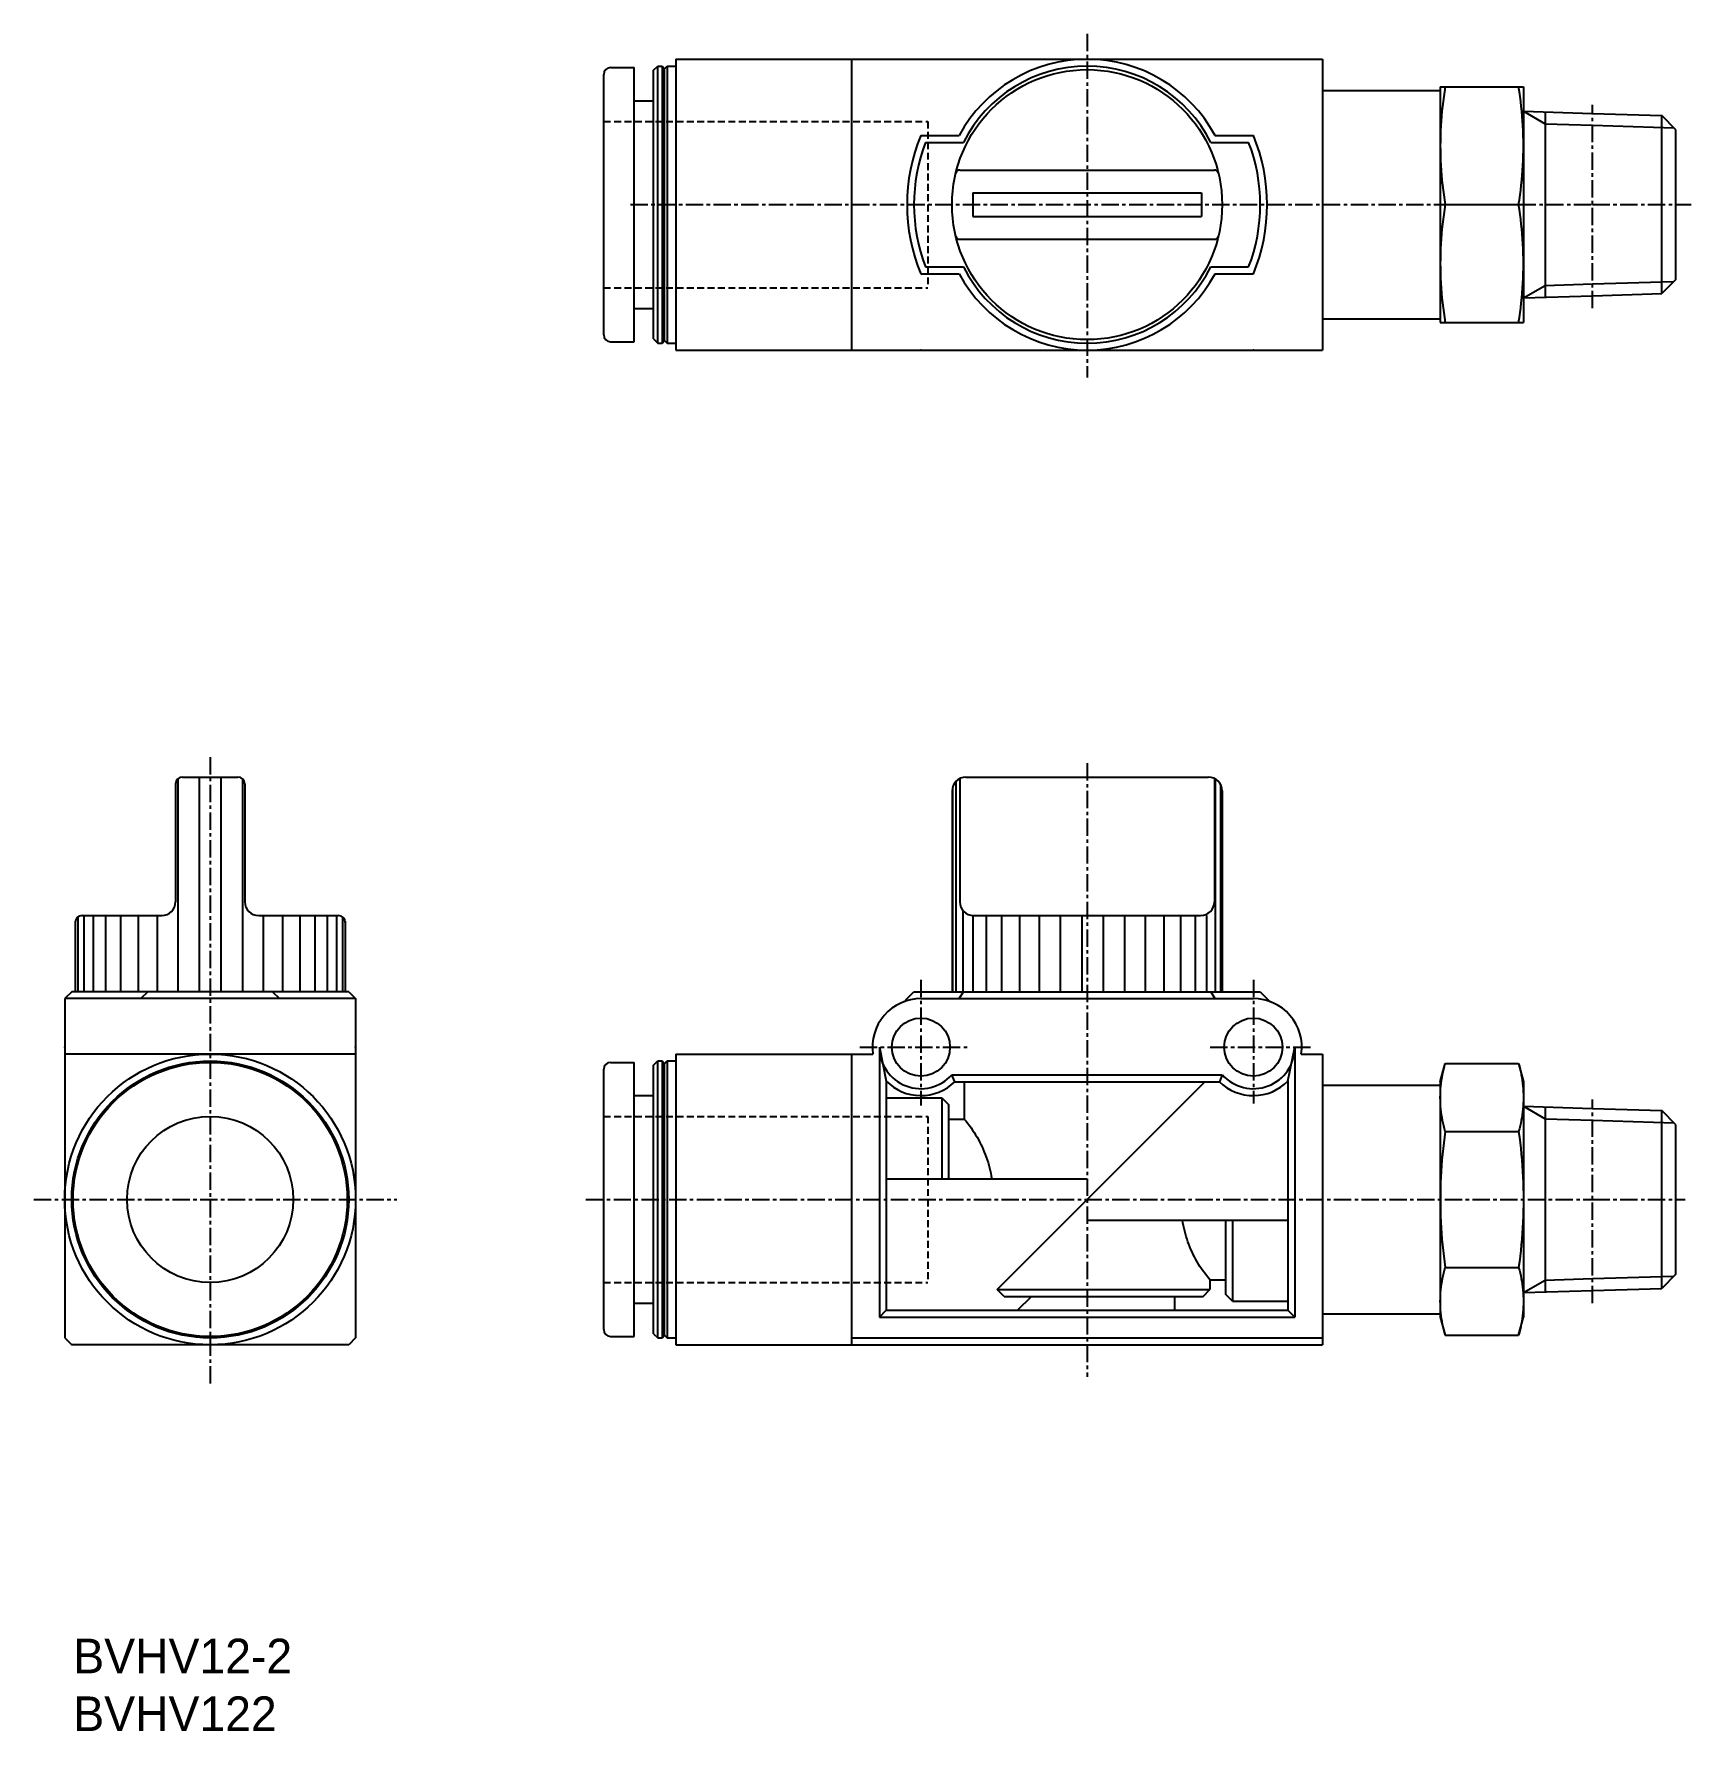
# Model space of a CAD drawing. Extents: x 152 to 272, y 125 to 248.
import ezdxf

# ---------------------------------------------------------------- set-up
doc = ezdxf.new("R2010")
doc.units = 0
doc.linetypes.add('CENTER', pattern=[2, 1.25, -0.25, 0.25, -0.25])
doc.linetypes.add('DASHED', pattern=[0.75, 0.5, -0.25])
doc.layers.get('0').update_dxf_attribs({"linetype": 'CONTINUOUS'})
doc.layers.add('CENTER', color=1, linetype='CENTER')

msp = doc.modelspace()

# ---------------------------------------------------------------- linework, layer by layer
at = {"linetype": 'CONTINUOUS'}
for p, q in [((193.61, 245.26), (195.31, 245.26)), ((195.31, 225.46), (195.31, 245.26)), ((196.71, 245.06), (197.01, 245.36)), ((197.01, 225.36), (197.01, 245.36)), ((197.01, 245.36), (197.33, 245.36)), ((197.33, 245.36), (197.33, 225.36)), ((197.33, 245.36), (197.51, 245.16)), ((197.51, 245.16), (197.68, 245.36)), ((197.51, 225.56), (197.51, 245.16)), ((197.68, 245.36), (197.68, 225.36)), ((197.68, 245.36), (198.31, 245.36)), ((198.31, 245.86), (198.31, 224.86)), ((198.31, 245.86), (245.01, 245.86)), ((211.01, 245.86), (211.01, 224.86)), ((245.01, 245.86), (245.01, 224.86)), ((193.11, 225.96), (193.11, 244.76)), ((196.71, 225.66), (196.71, 245.06)), ((195.31, 242.86), (196.71, 242.86)), ((245.01, 243.61), (253.51, 243.61)), ((253.51, 243.86), (259.51, 243.86)), ((253.51, 243.86), (253.51, 226.86)), ((259.51, 243.86), (259.51, 226.86)), ((259.51, 242.1), (264.5, 241.94)), ((261.08, 242.05), (261.08, 228.68)), ((264.5, 241.94), (269.49, 241.79)), ((269.49, 228.94), (269.49, 241.79)), ((270.51, 240.76), (269.49, 241.79)), ((216.01, 240.36), (218.78, 240.36)), ((237.24, 240.36), (240.01, 240.36)), ((270.51, 229.96), (270.51, 240.76)), ((216.35, 239.86), (219.08, 239.86)), ((236.94, 239.86), (239.67, 239.86)), ((218.82, 237.86), (237.2, 237.86)), ((219.76, 236.21), (236.26, 236.21)), ((219.76, 236.21), (219.76, 234.51)), ((236.26, 236.21), (236.26, 234.51)), ((253.86, 235.36), (259.16, 235.36)), ((219.76, 234.51), (236.26, 234.51)), ((218.82, 232.86), (237.2, 232.86)), ((216.35, 230.86), (219.08, 230.86)), ((236.94, 230.86), (239.67, 230.86)), ((216.01, 230.36), (218.78, 230.36)), ((237.24, 230.36), (240.01, 230.36)), ((270.51, 229.96), (269.49, 228.94)), ((259.51, 228.63), (264.5, 228.78)), ((264.5, 228.78), (269.49, 228.94)), ((195.31, 227.86), (196.71, 227.86)), ((245.01, 227.11), (253.51, 227.11)), ((253.51, 226.86), (259.51, 226.86)), ((196.71, 225.66), (197.01, 225.36)), ((197.33, 225.36), (197.51, 225.56)), ((197.51, 225.56), (197.68, 225.36)), ((193.61, 225.46), (195.31, 225.46)), ((197.01, 225.36), (197.33, 225.36)), ((197.68, 225.36), (198.31, 225.36)), ((198.31, 224.86), (245.01, 224.86)), ((162.36, 193.89), (162.36, 178.52)), ((162.7, 194.02), (166.7, 194.02)), ((163.91, 194.02), (163.91, 178.52)), ((165.48, 194.02), (165.48, 178.52)), ((167.03, 193.89), (167.03, 178.52)), ((218.54, 193.72), (218.54, 178.52)), ((218.82, 193.92), (218.82, 185.02)), ((219.26, 194.02), (236.76, 194.02)), ((237.2, 193.92), (237.2, 185.02)), ((237.26, 193.89), (237.26, 178.52)), ((162.2, 193.52), (162.2, 185.02)), ((167.2, 193.52), (167.2, 185.02)), ((218.26, 193.02), (218.26, 178.52)), ((218.29, 193.27), (218.29, 178.52)), ((237.63, 193.51), (237.63, 178.52)), ((237.76, 193.02), (237.76, 178.52)), ((155.14, 183.92), (155.14, 178.52)), ((155.45, 184.02), (161.2, 184.02)), ((155.58, 184.02), (155.58, 178.52)), ((156.25, 184.02), (156.25, 178.52)), ((157.14, 184.02), (157.14, 178.52)), ((158.23, 184.02), (158.23, 178.52)), ((159.49, 184.02), (159.49, 178.52)), ((160.87, 184.02), (160.87, 178.52)), ((168.2, 184.02), (173.95, 184.02)), ((168.52, 184.02), (168.52, 178.52)), ((169.91, 184.02), (169.91, 178.52)), ((171.16, 184.02), (171.16, 178.52)), ((172.25, 184.02), (172.25, 178.52)), ((173.14, 184.02), (173.14, 178.52)), ((173.81, 184.02), (173.81, 178.52)), ((174.25, 183.92), (174.25, 178.52)), ((219.04, 184.39), (219.04, 178.52)), ((219.77, 184.02), (219.77, 178.52)), ((219.82, 184.02), (236.2, 184.02)), ((220.71, 184.02), (220.71, 178.52)), ((221.84, 184.02), (221.84, 178.52)), ((223.13, 184.02), (223.13, 178.52)), ((224.55, 184.02), (224.55, 178.52)), ((226.06, 184.02), (226.06, 178.52)), ((227.62, 184.02), (227.62, 178.52)), ((229.18, 184.02), (229.18, 178.52)), ((230.72, 184.02), (230.72, 178.52)), ((232.19, 184.02), (232.19, 178.52)), ((233.55, 184.02), (233.55, 178.52)), ((234.76, 184.02), (234.76, 178.52)), ((235.8, 184.02), (235.8, 178.52)), ((236.64, 184.02), (236.64, 178.52)), ((154.95, 183.61), (154.95, 178.52)), ((154.95, 183.52), (154.95, 178.52)), ((174.44, 183.61), (174.44, 178.52)), ((174.45, 183.52), (174.45, 178.52)), ((154.7, 178.52), (154.2, 178.02)), ((175.2, 178.02), (154.2, 178.02)), ((154.2, 178.02), (154.2, 153.52)), ((174.7, 178.52), (154.7, 178.52)), ((160.2, 178.52), (159.7, 178.02)), ((169.2, 178.52), (169.7, 178.02)), ((174.7, 178.52), (175.2, 178.02)), ((175.2, 178.02), (175.2, 153.52)), ((214.79, 177.8), (215.01, 178.02)), ((215.01, 178.02), (215.51, 178.52)), ((215.51, 178.52), (240.51, 178.52)), ((216.01, 178.02), (240.01, 178.02)), ((218.78, 178.02), (219.08, 178.52)), ((236.94, 178.52), (237.24, 178.02)), ((240.51, 178.52), (241.23, 177.8)), ((213.01, 174.52), (213.01, 155.02)), ((213.01, 174.52), (213.51, 172.07)), ((242.51, 172.07), (243.01, 174.52)), ((243.01, 174.52), (243.01, 155.02)), ((175.2, 174.02), (154.2, 174.02)), ((193.11, 154.12), (193.11, 172.92)), ((193.61, 173.42), (195.31, 173.42)), ((195.31, 153.62), (195.31, 173.42)), ((196.71, 173.22), (197.01, 173.52)), ((196.71, 153.82), (196.71, 173.22)), ((197.01, 153.52), (197.01, 173.52)), ((197.01, 173.52), (197.33, 173.52)), ((197.33, 173.52), (197.33, 153.52)), ((197.33, 173.52), (197.51, 173.32)), ((197.51, 173.32), (197.68, 173.52)), ((197.51, 153.72), (197.51, 173.32)), ((197.68, 173.52), (197.68, 153.52)), ((197.68, 173.52), (198.31, 173.52)), ((198.31, 174.02), (212.54, 174.02)), ((198.31, 174.02), (198.31, 153.02)), ((211.01, 174.02), (211.01, 153.02)), ((243.47, 174.02), (245.01, 174.02)), ((245.01, 174.02), (245.01, 153.02)), ((253.51, 172.02), (253.86, 173.34)), ((253.86, 173.34), (259.16, 173.34)), ((259.16, 173.34), (259.51, 172.02)), ((213.51, 172.07), (213.51, 155.52)), ((218.24, 172.52), (237.77, 172.52)), ((218.46, 172.02), (218.24, 172.52)), ((218.46, 172.02), (237.56, 172.02)), ((219.14, 172.02), (219.14, 169.32)), ((221.51, 157.02), (236.51, 172.02)), ((237.77, 172.52), (237.56, 172.02)), ((242.51, 172.07), (242.51, 155.52)), ((245.01, 171.77), (253.51, 171.77)), ((253.51, 172.02), (253.51, 155.02)), ((259.51, 172.02), (259.51, 155.02)), ((195.31, 171.02), (196.71, 171.02)), ((213.51, 170.87), (217.51, 170.87)), ((217.51, 170.87), (217.51, 165.02)), ((217.51, 170.87), (218.01, 170.37)), ((218.01, 170.37), (218.01, 165.02)), ((218.01, 169.32), (219.14, 169.32)), ((259.51, 170.26), (264.5, 170.1)), ((261.08, 170.21), (261.08, 156.84)), ((264.5, 170.1), (269.49, 169.94)), ((269.49, 157.1), (269.49, 169.94)), ((270.51, 168.92), (269.49, 169.94)), ((253.86, 168.43), (259.16, 168.43)), ((270.51, 158.12), (270.51, 168.92)), ((213.51, 165.02), (228.01, 165.02)), ((228.01, 162.02), (242.51, 162.02)), ((238.01, 162.02), (238.01, 156.67)), ((238.51, 162.02), (238.51, 156.17)), ((253.86, 158.61), (259.16, 158.61)), ((270.51, 158.12), (269.49, 157.1)), ((221.51, 157.02), (236.88, 157.02)), ((222.01, 156.52), (221.51, 157.02)), ((236.38, 156.52), (236.88, 157.02)), ((236.88, 157.72), (238.01, 157.72)), ((236.88, 157.72), (236.88, 157.02)), ((259.51, 156.79), (264.5, 156.94)), ((264.5, 156.94), (269.49, 157.1)), ((195.31, 156.02), (196.71, 156.02)), ((222.01, 156.52), (236.38, 156.52)), ((222.99, 155.52), (223.99, 156.52)), ((234.31, 156.52), (234.31, 155.52)), ((238.51, 156.17), (238.01, 156.67)), ((238.51, 156.17), (242.51, 156.17)), ((213.01, 155.02), (213.51, 155.52)), ((213.01, 155.02), (243.01, 155.02)), ((213.51, 155.52), (242.51, 155.52)), ((243.01, 155.02), (242.51, 155.52)), ((245.01, 155.27), (253.51, 155.27)), ((253.51, 155.02), (253.86, 153.71)), ((259.16, 153.71), (259.51, 155.02)), ((154.2, 153.52), (154.7, 153.02)), ((175.2, 153.52), (174.7, 153.02)), ((193.61, 153.62), (195.31, 153.62)), ((196.71, 153.82), (197.01, 153.52)), ((197.01, 153.52), (197.33, 153.52)), ((197.33, 153.52), (197.51, 153.72)), ((197.51, 153.72), (197.68, 153.52)), ((197.68, 153.52), (198.31, 153.52)), ((211.01, 153.52), (245.01, 153.52)), ((253.86, 153.71), (259.16, 153.71)), ((174.7, 153.02), (154.7, 153.02)), ((198.31, 153.02), (245.01, 153.02))]:
    msp.add_line(p, q, dxfattribs=at)
at = {"color": 3, "linetype": 'CONTINUOUS'}
for p, q in [((259.51, 242.1), (261.08, 241.19)), ((261.08, 241.19), (264.5, 241.09)), ((264.5, 241.09), (270.37, 240.9)), ((259.51, 228.63), (261.08, 229.53)), ((261.08, 229.53), (264.5, 229.64)), ((264.5, 229.64), (270.37, 229.82)), ((259.51, 170.26), (261.08, 169.35)), ((261.08, 169.35), (264.5, 169.24)), ((264.5, 169.24), (270.37, 169.06)), ((259.51, 156.79), (261.08, 157.69)), ((261.08, 157.69), (264.5, 157.8)), ((264.5, 157.8), (270.37, 157.98))]:
    msp.add_line(p, q, dxfattribs=at)
at = {"color": 3, "linetype": 'DASHED'}
for p, q in [((193.11, 241.36), (216.51, 241.36)), ((216.51, 241.36), (216.51, 229.36)), ((193.11, 229.36), (216.51, 229.36)), ((193.11, 169.52), (216.51, 169.52)), ((216.51, 169.52), (216.51, 157.52)), ((193.11, 157.52), (216.51, 157.52))]:
    msp.add_line(p, q, dxfattribs=at)
at = {"linetype": 'CONTINUOUS'}
for points in [[(253.86, 243.86, 0.027174), (253.55, 241.04, 0.027885), (253.55, 238.19, 0.027178), (253.86, 235.36)], [(259.16, 235.36, 0.027174), (259.47, 238.19, 0.027885), (259.47, 241.04, 0.027178), (259.16, 243.86)], [(253.86, 235.36, 0.027174), (253.55, 232.54, 0.027885), (253.55, 229.69, 0.027178), (253.86, 226.86)], [(259.16, 226.86, 0.027174), (259.47, 229.69, 0.027885), (259.47, 232.54, 0.027178), (259.16, 235.36)], [(253.86, 168.43, -0.045589), (253.55, 170.05, -0.049064), (253.55, 171.71, -0.045571), (253.86, 173.34)], [(259.16, 173.34, -0.045589), (259.47, 171.71, -0.049064), (259.47, 170.05, -0.045571), (259.16, 168.43)], [(219.14, 169.32, -0.051007), (220.06, 168.02, -0.044727), (220.73, 166.57, -0.042584), (221.13, 165.02)], [(253.86, 168.43, 0.023632), (253.55, 165.16, 0.024096), (253.55, 161.88, 0.023635), (253.86, 158.61)], [(259.16, 168.43, -0.023632), (259.47, 165.16, -0.024096), (259.47, 161.88, -0.023635), (259.16, 158.61)], [(236.88, 157.72, -0.051006), (235.95, 159.02, -0.044727), (235.29, 160.47, -0.042584), (234.89, 162.02)], [(253.86, 153.71, -0.045589), (253.55, 155.33, -0.049064), (253.55, 156.99, -0.045571), (253.86, 158.61)], [(259.16, 158.61, -0.045589), (259.47, 156.99, -0.049064), (259.47, 155.33, -0.045571), (259.16, 153.71)]]:
    msp.add_lwpolyline(points, format="xyb", dxfattribs=at)
for centre, radius in [((228.01, 235.36), 9.75), ((216.01, 174.52), 2.1), ((240.01, 174.52), 2.1), ((164.7, 163.52), 10.5), ((164.7, 163.52), 10.5), ((164.7, 163.52), 10), ((164.7, 163.52), 9.9), ((164.7, 163.52), 6)]:
    msp.add_circle(centre, radius, dxfattribs=at)
for centre, radius, start, end in [((193.61, 244.76), 0.5, 90, 180), ((228.01, 235.36), 10.5, 28.4369, 151.5631), ((228.01, 235.36), 10, 26.7437, 153.2563), ((228.01, 235.36), 13, 157.3801, 202.6199), ((228.01, 235.36), 13, 337.3801, 22.6199), ((228.01, 235.36), 12.5, 158.8998, 201.1002), ((228.01, 235.36), 12.5, 338.8998, 21.1002), ((218.82, 237.56), 0.3, 90, 166.5377), ((237.2, 237.56), 0.3, 13.4622, 90), ((218.82, 233.16), 0.3, 193.4623, 270), ((237.2, 233.16), 0.3, 270, 346.5378), ((228.01, 235.36), 10, 206.7437, 333.2563), ((228.01, 235.36), 10.5, 208.4369, 331.5631), ((193.61, 225.96), 0.5, 180, 270), ((162.7, 193.52), 0.5, 90, 180), ((166.7, 193.52), 0.5, 0, 90), ((219.26, 193.02), 1, 90, 180), ((236.76, 193.02), 1, 0, 90), ((155.45, 183.52), 0.5, 90, 180), ((161.2, 185.02), 1, 270, 0), ((168.2, 185.02), 1, 180, 270), ((173.95, 183.52), 0.5, 0, 90), ((219.82, 185.02), 1, 180, 270), ((236.2, 185.02), 1, 270, 0), ((216.01, 174.52), 3.5, 90, 188.2132), ((240.01, 174.52), 3.5, 351.7868, 90), ((216.01, 174.52), 3, 180, 318.1897), ((240.01, 174.52), 3, 221.8103, 0), ((193.61, 172.92), 0.5, 90, 180), ((216.01, 174.52), 3.5, 224.4153, 314.4153), ((240.01, 174.52), 3.5, 225.5847, 315.5847), ((193.61, 154.12), 0.5, 180, 270)]:
    msp.add_arc(centre, radius, start, end, dxfattribs=at)
for p in [(216.01, 224.86), (240.01, 224.86), (154.2, 174.52), (175.2, 174.52)]:
    msp.add_point(p, dxfattribs=at)
at = {"layer": 'CENTER', "color": 1, "linetype": 'CENTER'}
for p, q in [((228.01, 247.69), (228.01, 222.87)), ((264.5, 227.88), (264.5, 242.58)), ((195.04, 235.36), (259.16, 235.36)), ((259.16, 235.36), (264.5, 235.36)), ((264.5, 235.36), (271.61, 235.36)), ((164.7, 195.47), (164.7, 150.12)), ((228.01, 195.02), (228.01, 150.72)), ((216.01, 179.37), (216.01, 170.31)), ((240.01, 179.37), (240.01, 170.45)), ((211.6, 174.52), (219.35, 174.52)), ((236.89, 174.52), (244.19, 174.52)), ((264.5, 156.04), (264.5, 170.74)), ((151.98, 163.52), (178.17, 163.52)), ((191.83, 163.52), (264.5, 163.52)), ((264.5, 163.52), (271.18, 163.52))]:
    msp.add_line(p, q, dxfattribs=at)
for p in [(216.01, 174.52), (240.01, 174.52)]:
    msp.add_point(p, dxfattribs=at)

# ---------------------------------------------------------------- texts
for s, p in [('BVHV12-2', (154.82, 129.3)), ('BVHV122', (154.82, 125.13))]:
    msp.add_text(s, height=2.5).set_placement(p)

doc.saveas('drawing.dxf')
